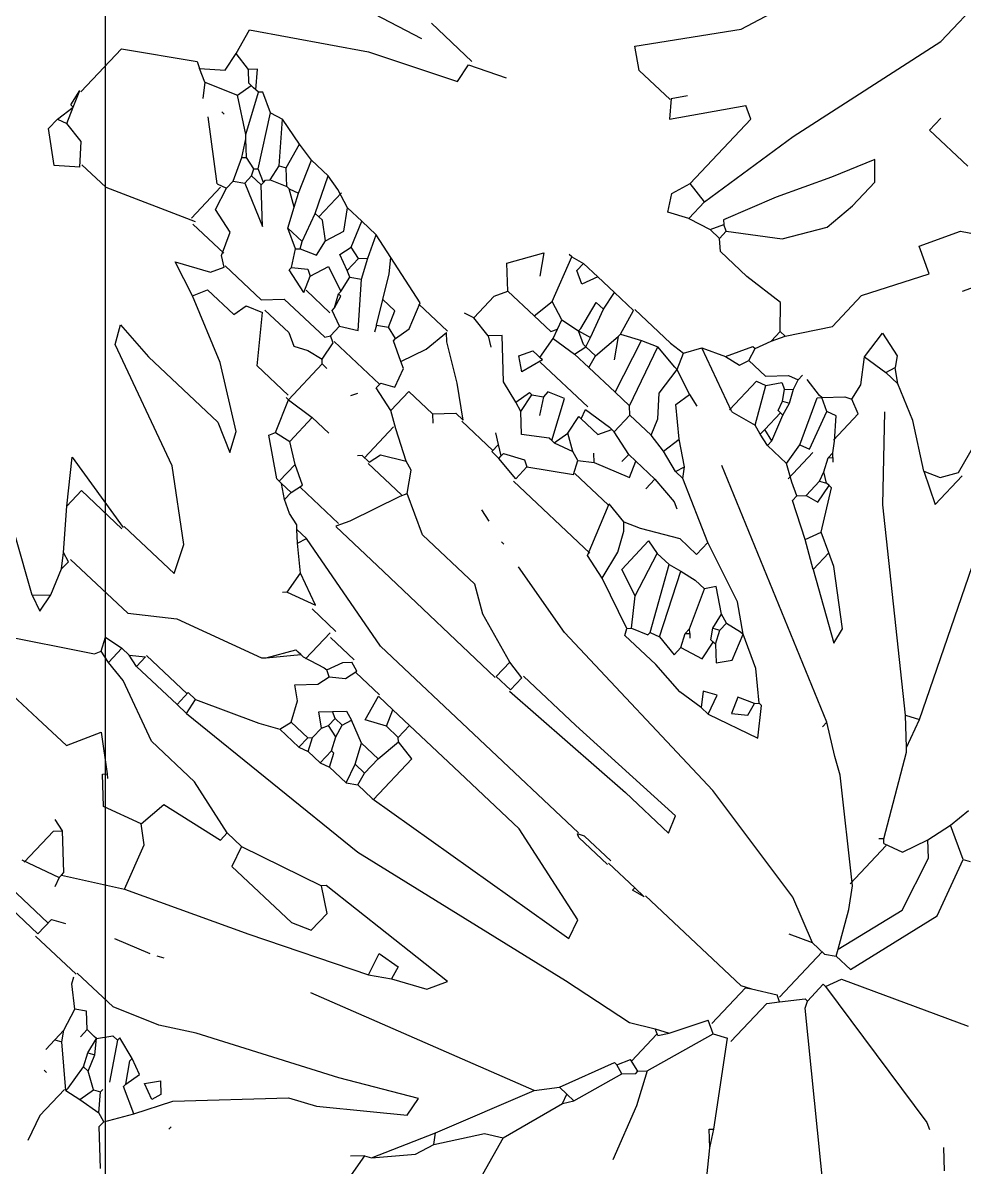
# Model space of a CAD drawing. Header units: metres. Extents: x 1769 to 3632, y 809 to 2652.
# Drawn here: x 2678.4463 to 2678.6803, y 1869.8751 to 1870.1595 of the extents above; entities that cross this region are included whole.
import ezdxf

# ---------------------------------------------------------------- set-up
doc = ezdxf.new("R2010")
doc.units = ezdxf.units.M
doc.header["$LTSCALE"] = 10
doc.linetypes.add('HIDDEN', pattern=[9.525, 6.35, -3.175])
doc.layers.add('A-PROJ+', color=1, linetype='HIDDEN')
doc.layers.add('L-PLNT', color=66, linetype='Continuous')

# ---------------------------------------------------------------- blocks, each defined once
blk = doc.blocks.new('GARRA DE LEON')
at = {"layer": 'L-PLNT', "color": 65, "linetype": 'Continuous'}
for p, q in [((1271.5088, 334.9306), (1271.5088, 335.0093)), ((1271.4549, 334.7153), (1271.5088, 334.9306)), ((1271.3141, 334.7691), (1271.3431, 334.854)), ((1271.575, 334.8395), (1271.575, 334.8602)), ((1271.6413, 334.8395), (1271.575, 334.8395)), ((1271.691, 334.7733), (1271.7821, 334.8313)), ((1271.2313, 334.6615), (1271.3141, 334.7691)), ((1271.5502, 334.765), (1271.5253, 334.7112)), ((1271.5698, 334.7443), (1271.5502, 334.765)), ((1271.6661, 334.7236), (1271.691, 334.7733)), ((1271.7614, 334.7526), (1271.7448, 334.7194)), ((1271.5698, 334.7029), (1271.5698, 334.7443)), ((1271.6992, 334.707), (1271.6661, 334.7236)), ((1271.4301, 334.5786), (1271.4549, 334.7153)), ((1271.5253, 334.7112), (1271.4922, 334.6449)), ((1271.6558, 334.6283), (1271.6992, 334.707)), ((1271.3265, 334.6242), (1271.3845, 334.7029)), ((1271.4011, 334.6946), (1271.3845, 334.7029)), ((1271.4011, 334.6946), (1271.3845, 334.7029)), ((1271.4011, 334.5828), (1271.4011, 334.6946)), ((1271.5647, 334.6615), (1271.5698, 334.7029)), ((1271.2561, 334.6428), (1271.2313, 334.6615)), ((1271.31, 334.6449), (1271.3224, 334.6615)), ((1271.5336, 334.6118), (1271.5647, 334.6615)), ((1271.31, 334.6428), (1271.2561, 334.6428)), ((1271.31, 334.6449), (1271.3265, 334.6242)), ((1271.4922, 334.6449), (1271.4632, 334.5786)), ((1271.898, 334.5497), (1271.8773, 334.6366)), ((1271.6558, 334.5745), (1271.6558, 334.6283)), ((1271.4756, 334.5704), (1271.5336, 334.6118)), ((1271.7117, 334.5745), (1271.7076, 334.6118)), ((1271.7076, 334.6118), (1271.7407, 334.6035)), ((1271.7407, 334.6035), (1271.749, 334.5911)), ((1271.7448, 334.5786), (1271.749, 334.5911)), ((1271.7655, 334.5786), (1271.749, 334.5911)), ((1272.0761, 334.2888), (1271.9394, 334.5911)), ((1271.3928, 334.5579), (1271.4011, 334.5828)), ((1271.4301, 334.5786), (1271.4011, 334.5828)), ((1271.4301, 334.5497), (1271.4301, 334.5786)), ((1271.4591, 334.5579), (1271.4674, 334.5745)), ((1271.4632, 334.5786), (1271.4674, 334.5745)), ((1271.4756, 334.5704), (1271.4674, 334.5745)), ((1271.6206, 334.5248), (1271.6558, 334.5745)), ((1271.7117, 334.5745), (1271.7448, 334.5786)), ((1271.7324, 334.5455), (1271.7117, 334.5745)), ((1271.7655, 334.5786), (1271.7448, 334.5786)), ((1271.8111, 334.5579), (1271.7655, 334.5786)), ((1271.4756, 334.5579), (1271.4756, 334.5704)), ((1271.4052, 334.5372), (1271.3928, 334.5579)), ((1271.4301, 334.5497), (1271.4052, 334.5372)), ((1271.4301, 334.5497), (1271.4591, 334.5579)), ((1271.4756, 334.5579), (1271.4591, 334.5579)), ((1271.488, 334.5466), (1271.4756, 334.5579)), ((1271.5336, 334.5466), (1271.488, 334.5466)), ((1271.5874, 334.5517), (1271.5336, 334.5466)), ((1271.6123, 334.5248), (1271.5874, 334.5517)), ((1271.7365, 334.5248), (1271.7324, 334.5455)), ((1271.8649, 334.5207), (1271.8111, 334.5579)), ((1271.8856, 334.529), (1271.898, 334.5497)), ((1271.9042, 334.5), (1271.9042, 334.5497)), ((1271.8566, 334.4544), (1271.778, 334.5414)), ((1271.0946, 334.5), (1271.1402, 334.5207)), ((1271.6123, 334.5082), (1271.6206, 334.5248)), ((1271.6123, 334.5082), (1271.6123, 334.5248)), ((1271.6206, 334.5248), (1271.6123, 334.5248)), ((1271.7076, 334.5), (1271.7282, 334.5207)), ((1271.7282, 334.5207), (1271.7365, 334.5248)), ((1271.7552, 334.5165), (1271.7365, 334.5248)), ((1271.7552, 334.471), (1271.7552, 334.5165)), ((1271.8649, 334.5207), (1271.8856, 334.529)), ((1271.8649, 334.5207), (1271.9042, 334.5)), ((1271.0946, 334.5062), (1271.0242, 334.5062)), ((1271.604, 334.4875), (1271.6123, 334.5082)), ((1271.6703, 334.4958), (1271.6703, 334.5041)), ((1271.7034, 334.5), (1271.6786, 334.5041)), ((1271.0988, 334.4751), (1271.0946, 334.5)), ((1271.5833, 334.4544), (1271.5999, 334.4875)), ((1271.5999, 334.4875), (1271.604, 334.4875)), ((1271.6082, 334.471), (1271.604, 334.4875)), ((1271.6371, 334.471), (1271.6578, 334.4917)), ((1271.6578, 334.4917), (1271.6703, 334.4958)), ((1271.6744, 334.4834), (1271.6703, 334.4958)), ((1271.7034, 334.4958), (1271.7076, 334.5)), ((1271.7076, 334.5), (1271.7034, 334.5)), ((1271.7282, 334.4378), (1271.7034, 334.4958)), ((1271.7241, 334.4917), (1271.7076, 334.5)), ((1271.7365, 334.4958), (1271.7241, 334.4917)), ((1271.7407, 334.442), (1271.7241, 334.4917)), ((1271.7572, 334.471), (1271.7365, 334.4958)), ((1270.8793, 334.442), (1271.0284, 334.4834)), ((1270.9911, 334.4254), (1271.0988, 334.4751)), ((1271.6454, 334.4627), (1271.6578, 334.4793)), ((1271.6578, 334.4793), (1271.6661, 334.4751)), ((1271.6661, 334.4751), (1271.6744, 334.4834)), ((1271.6744, 334.4627), (1271.6661, 334.4751)), ((1271.6827, 334.4668), (1271.6744, 334.4834)), ((1271.604, 334.4586), (1271.6082, 334.471)), ((1271.6082, 334.471), (1271.6371, 334.471)), ((1271.633, 334.4586), (1271.6454, 334.4627)), ((1271.6703, 334.4171), (1271.6454, 334.4627)), ((1271.6744, 334.4627), (1271.6827, 334.4668)), ((1271.6786, 334.4503), (1271.6744, 334.4627)), ((1271.6868, 334.4503), (1271.6827, 334.4668)), ((1271.7655, 334.4586), (1271.7572, 334.471)), ((1271.5543, 334.442), (1271.5833, 334.4544)), ((1271.5833, 334.4544), (1271.604, 334.4586)), ((1271.633, 334.4089), (1271.633, 334.4586)), ((1271.6827, 334.4503), (1271.6786, 334.4503)), ((1271.6827, 334.4213), (1271.6827, 334.4503)), ((1271.6868, 334.4503), (1271.6827, 334.4503)), ((1271.6992, 334.4171), (1271.6868, 334.4503)), ((1271.7655, 334.4503), (1271.7655, 334.4586)), ((1271.7696, 334.4544), (1271.7655, 334.4586)), ((1271.7655, 334.4503), (1271.7696, 334.4544)), ((1271.7738, 334.4337), (1271.7655, 334.4503)), ((1271.7696, 334.4544), (1271.7738, 334.4503)), ((1272.0595, 334.2805), (1271.8566, 334.4544)), ((1271.5419, 334.4213), (1271.5543, 334.442)), ((1271.6371, 334.4089), (1271.5543, 334.442)), ((1271.7282, 334.4378), (1271.7407, 334.442)), ((1271.7324, 334.4089), (1271.7282, 334.4378)), ((1271.7469, 334.3964), (1271.7469, 334.442)), ((1271.778, 334.4213), (1271.7738, 334.4337)), ((1271.7862, 334.4254), (1271.7738, 334.4337)), ((1270.8627, 334.3426), (1270.9911, 334.4254)), ((1271.3555, 334.413), (1271.3721, 334.4171)), ((1271.397, 334.4171), (1271.3721, 334.4171)), ((1271.3721, 334.4047), (1271.3721, 334.4171)), ((1271.397, 334.4171), (1271.3887, 334.3964)), ((1271.4259, 334.4171), (1271.397, 334.4171)), ((1271.4301, 334.3923), (1271.4259, 334.4171)), ((1271.4591, 334.4171), (1271.4259, 334.4171)), ((1271.4591, 334.4192), (1271.5212, 334.4192)), ((1271.4674, 334.384), (1271.4591, 334.4171)), ((1271.5212, 334.4192), (1271.5419, 334.4213)), ((1271.5502, 334.4006), (1271.5419, 334.4213)), ((1271.6371, 334.4089), (1271.6703, 334.4171)), ((1271.6827, 334.413), (1271.6703, 334.4171)), ((1271.6992, 334.4171), (1271.6827, 334.4213)), ((1271.6827, 334.4171), (1271.6827, 334.4213)), ((1271.6827, 334.413), (1271.6827, 334.4171)), ((1271.6992, 334.4089), (1271.6992, 334.4171)), ((1271.778, 334.4213), (1271.7862, 334.4254)), ((1271.778, 334.3964), (1271.778, 334.4213)), ((1271.7904, 334.4254), (1271.7862, 334.4254)), ((1271.7945, 334.4254), (1271.7904, 334.4254)), ((1271.7945, 334.4006), (1271.7904, 334.4254)), ((1271.8235, 334.3757), (1271.7945, 334.4254)), ((1271.3555, 334.413), (1271.3514, 334.413)), ((1271.3763, 334.355), (1271.3555, 334.413)), ((1271.3887, 334.3964), (1271.3721, 334.4047)), ((1271.4922, 334.3964), (1271.5129, 334.4047)), ((1271.5378, 334.326), (1271.5129, 334.4047)), ((1271.546, 334.4006), (1271.5129, 334.4047)), ((1271.6992, 334.4089), (1271.6827, 334.413)), ((1271.7324, 334.4089), (1271.6992, 334.4089)), ((1271.7531, 334.3964), (1271.7324, 334.4089)), ((1271.3017, 334.3509), (1271.3265, 334.3923)), ((1271.3265, 334.3923), (1271.3431, 334.3674)), ((1271.4259, 334.355), (1271.4177, 334.3923)), ((1271.4177, 334.3923), (1271.4301, 334.3923)), ((1271.4425, 334.355), (1271.4301, 334.3923)), ((1271.4674, 334.384), (1271.4922, 334.3964)), ((1271.5129, 334.326), (1271.4922, 334.3964)), ((1271.5502, 334.4006), (1271.546, 334.4006)), ((1271.5543, 334.3633), (1271.5502, 334.4006)), ((1271.5833, 334.3882), (1271.5502, 334.4006)), ((1271.5792, 334.3674), (1271.5833, 334.3882)), ((1271.5833, 334.3882), (1271.5999, 334.384)), ((1271.7696, 334.3882), (1271.7531, 334.3964)), ((1271.7696, 334.3882), (1271.778, 334.3964)), ((1271.7696, 334.3799), (1271.7696, 334.3882)), ((1271.778, 334.3964), (1271.7945, 334.4006)), ((1271.4632, 334.3426), (1271.4674, 334.3799)), ((1271.4674, 334.3799), (1271.4674, 334.384)), ((1271.4674, 334.3799), (1271.4839, 334.355)), ((1271.8152, 334.355), (1271.7696, 334.3799)), ((1271.8152, 334.355), (1271.8235, 334.3757)), ((1271.8484, 334.3633), (1271.8235, 334.3757)), ((1271.575, 334.3385), (1271.5543, 334.3633)), ((1271.6123, 334.3385), (1271.5792, 334.3674)), ((1271.8649, 334.355), (1271.8484, 334.3633)), ((1271.8484, 334.3343), (1271.8484, 334.3633)), ((1271.3265, 334.326), (1271.3017, 334.3509)), ((1271.3721, 334.326), (1271.3763, 334.355)), ((1271.4011, 334.3467), (1271.3763, 334.355)), ((1271.4011, 334.3467), (1271.4259, 334.3509)), ((1271.4052, 334.3343), (1271.4011, 334.3467)), ((1271.4259, 334.3509), (1271.4425, 334.355)), ((1271.4259, 334.3509), (1271.4259, 334.355)), ((1271.4425, 334.3426), (1271.4259, 334.3509)), ((1271.4466, 334.3426), (1271.4425, 334.355)), ((1271.9933, 334.2059), (1271.6744, 334.3509)), ((1271.8484, 334.3343), (1271.8152, 334.355)), ((1271.927, 334.3053), (1271.8649, 334.355)), ((1270.871, 334.3095), (1270.8627, 334.3426)), ((1271.4011, 334.326), (1271.4052, 334.3343)), ((1271.4094, 334.3219), (1271.4052, 334.3343)), ((1271.4425, 334.326), (1271.4466, 334.3426)), ((1271.4466, 334.3426), (1271.4425, 334.3426)), ((1271.4632, 334.3426), (1271.4466, 334.3426)), ((1271.4674, 334.326), (1271.4632, 334.3426)), ((1271.5833, 334.3177), (1271.575, 334.3385)), ((1271.6082, 334.3136), (1271.6123, 334.3385)), ((1271.6413, 334.3177), (1271.6123, 334.3385)), ((1271.8484, 334.3343), (1271.9312, 334.2846)), ((1271.3183, 334.3095), (1271.3265, 334.326)), ((1271.3721, 334.326), (1271.3265, 334.326)), ((1271.3721, 334.326), (1271.4011, 334.326)), ((1271.4094, 334.3219), (1271.4425, 334.326)), ((1271.4135, 334.2929), (1271.4094, 334.3219)), ((1271.4674, 334.326), (1271.4425, 334.326)), ((1271.5129, 334.326), (1271.4674, 334.326)), ((1271.5378, 334.326), (1271.5129, 334.326)), ((1271.546, 334.3177), (1271.5378, 334.326)), ((1271.546, 334.2888), (1271.546, 334.3177)), ((1271.5833, 334.3177), (1271.546, 334.3177)), ((1271.6082, 334.3136), (1271.5833, 334.3177)), ((1271.6371, 334.3053), (1271.6413, 334.3177)), ((1271.6496, 334.3053), (1271.6413, 334.3177)), ((1270.8752, 334.2846), (1270.871, 334.3095)), ((1270.8959, 334.3053), (1270.871, 334.3095)), ((1270.9041, 334.3136), (1270.8959, 334.3053)), ((1270.9083, 334.2929), (1270.8959, 334.3053)), ((1270.9207, 334.2929), (1270.9041, 334.3136)), ((1271.3183, 334.2722), (1271.3183, 334.3095)), ((1271.6371, 334.3053), (1271.6082, 334.3136)), ((1271.6496, 334.3053), (1271.6371, 334.3053)), ((1271.7282, 334.2681), (1271.6496, 334.3053)), ((1271.9312, 334.2846), (1271.927, 334.3053)), ((1270.9083, 334.2722), (1270.9124, 334.2929)), ((1270.9124, 334.2929), (1270.9083, 334.2929)), ((1270.9166, 334.2929), (1270.9124, 334.2929)), ((1270.9207, 334.2929), (1270.9166, 334.2929)), ((1270.9249, 334.2929), (1270.9207, 334.2929)), ((1270.929, 334.297), (1270.9249, 334.2929)), ((1270.9497, 334.2432), (1270.9249, 334.2929)), ((1270.9538, 334.2846), (1270.929, 334.297)), ((1270.9538, 334.2846), (1270.9704, 334.2888)), ((1271.0077, 334.2432), (1270.9704, 334.2888)), ((1271.0077, 334.2805), (1270.9704, 334.2888)), ((1271.3928, 334.2763), (1271.4011, 334.2929)), ((1271.4011, 334.2929), (1271.4094, 334.2929)), ((1271.4177, 334.2929), (1271.4094, 334.2639)), ((1271.4135, 334.2929), (1271.4094, 334.2929)), ((1271.4177, 334.2929), (1271.4135, 334.2929)), ((1271.5005, 334.2888), (1271.4177, 334.2888)), ((1271.5005, 334.2846), (1271.5378, 334.2888)), ((1271.5336, 334.2722), (1271.5419, 334.2888)), ((1271.5419, 334.2888), (1271.5378, 334.2888)), ((1271.546, 334.2888), (1271.5419, 334.2888)), ((1271.5792, 334.2805), (1271.546, 334.2888)), ((1272.0595, 334.2805), (1272.0761, 334.2888)), ((1272.0885, 334.2515), (1272.0761, 334.2888)), ((1270.8503, 334.2639), (1270.8752, 334.2846)), ((1270.8669, 334.2556), (1270.9083, 334.2722)), ((1270.9497, 334.2432), (1270.9083, 334.2722)), ((1270.9911, 334.2225), (1270.9538, 334.2846)), ((1271.0159, 334.2474), (1271.0077, 334.2805)), ((1271.0325, 334.2763), (1271.0077, 334.2805)), ((1271.0491, 334.2349), (1271.0325, 334.2763)), ((1271.0615, 334.2763), (1271.0325, 334.2763)), ((1271.0822, 334.2308), (1271.0615, 334.2763)), ((1271.0822, 334.2722), (1271.0615, 334.2763)), ((1271.1071, 334.2639), (1271.0822, 334.2722)), ((1271.0884, 334.2308), (1271.0884, 334.2722)), ((1271.3183, 334.2722), (1271.3059, 334.2681)), ((1271.3473, 334.2681), (1271.3183, 334.2722)), ((1271.3597, 334.2805), (1271.3473, 334.2681)), ((1271.4011, 334.2391), (1271.3597, 334.2805)), ((1271.4094, 334.2639), (1271.3928, 334.2763)), ((1271.4715, 334.2763), (1271.4508, 334.2681)), ((1271.4963, 334.2266), (1271.4715, 334.2763)), ((1271.5046, 334.2722), (1271.5005, 334.2846)), ((1271.5046, 334.2474), (1271.5005, 334.2722)), ((1271.5005, 334.2722), (1271.5046, 334.2722)), ((1271.5046, 334.2722), (1271.5336, 334.2722)), ((1271.5792, 334.2805), (1271.5792, 334.2681)), ((1271.5916, 334.2805), (1271.5792, 334.2805)), ((1271.5999, 334.2598), (1271.5916, 334.2805)), ((1271.6247, 334.2805), (1271.5916, 334.2805)), ((1271.6247, 334.2805), (1271.6247, 334.2639)), ((1271.6247, 334.2805), (1271.662, 334.2763)), ((1271.662, 334.2763), (1271.6703, 334.2722)), ((1272.0885, 334.2515), (1272.0595, 334.2805)), ((1270.7613, 334.2142), (1270.842, 334.2681)), ((1270.842, 334.2681), (1270.8503, 334.2639)), ((1270.8669, 334.2556), (1270.8503, 334.2639)), ((1271.1236, 334.2391), (1271.1071, 334.2639)), ((1271.1319, 334.2639), (1271.1071, 334.2639)), ((1271.1443, 334.2308), (1271.1319, 334.2639)), ((1271.1568, 334.2639), (1271.1319, 334.2639)), ((1271.1692, 334.2349), (1271.1568, 334.2639)), ((1271.1899, 334.2556), (1271.1568, 334.2639)), ((1271.3473, 334.2681), (1271.3597, 334.2598)), ((1271.4384, 334.2515), (1271.4508, 334.2598)), ((1271.4508, 334.2681), (1271.4508, 334.2598)), ((1271.4508, 334.2598), (1271.4632, 334.2391)), ((1271.5543, 334.2432), (1271.5999, 334.2598)), ((1271.8069, 334.2391), (1271.7282, 334.2681)), ((1271.7282, 334.2474), (1271.7282, 334.2681)), ((1270.8669, 334.2556), (1270.8793, 334.2391)), ((1270.9124, 334.2432), (1270.9083, 334.2432)), ((1270.9538, 334.2391), (1270.9497, 334.2432)), ((1271.0077, 334.2432), (1271.0159, 334.2474)), ((1271.0118, 334.2225), (1271.0077, 334.2432)), ((1271.0325, 334.2308), (1271.0159, 334.2474)), ((1271.2561, 334.2391), (1271.1899, 334.2556)), ((1271.2023, 334.2391), (1271.1899, 334.2556)), ((1271.4301, 334.2308), (1271.4342, 334.2515)), ((1271.4342, 334.2515), (1271.4384, 334.2515)), ((1271.4425, 334.2266), (1271.4384, 334.2515)), ((1271.5005, 334.2266), (1271.5046, 334.2474)), ((1271.5253, 334.2349), (1271.5046, 334.2474)), ((1271.5378, 334.2308), (1271.5543, 334.2432)), ((1271.5543, 334.2432), (1271.546, 334.2515)), ((1271.6537, 334.2225), (1271.6992, 334.2474)), ((1271.6992, 334.2474), (1271.7282, 334.2474)), ((1272.0927, 334.2474), (1272.0885, 334.2515)), ((1272.1465, 334.148), (1272.0927, 334.2474)), ((1272.1962, 334.2184), (1272.2003, 334.2474)), ((1270.9663, 334.2184), (1270.9538, 334.2391)), ((1270.9704, 334.2225), (1270.9538, 334.2391)), ((1271.0118, 334.2225), (1271.0325, 334.2308)), ((1271.0367, 334.2308), (1271.0325, 334.2308)), ((1271.0367, 334.2308), (1271.0491, 334.2349)), ((1271.0574, 334.2184), (1271.0367, 334.2308)), ((1271.0574, 334.2184), (1271.0491, 334.2349)), ((1271.0946, 334.1935), (1271.0822, 334.2308)), ((1271.0946, 334.2308), (1271.0822, 334.2308)), ((1271.1153, 334.2142), (1271.0946, 334.2308)), ((1271.1153, 334.2142), (1271.1236, 334.2391)), ((1271.1402, 334.2142), (1271.1443, 334.2308)), ((1271.1609, 334.2266), (1271.1443, 334.2308)), ((1271.1609, 334.2266), (1271.1692, 334.2349)), ((1271.1816, 334.2101), (1271.1692, 334.2349)), ((1271.2189, 334.2101), (1271.2023, 334.2391)), ((1271.2686, 334.2059), (1271.2561, 334.2391)), ((1271.3059, 334.237), (1271.2561, 334.237)), ((1271.3017, 334.2018), (1271.3059, 334.2349)), ((1271.3141, 334.2266), (1271.3059, 334.2349)), ((1271.4301, 334.2308), (1271.4011, 334.2391)), ((1271.4425, 334.2266), (1271.4301, 334.2308)), ((1271.5005, 334.2266), (1271.5253, 334.2349)), ((1271.5378, 334.2308), (1271.5253, 334.2349)), ((1271.546, 334.2142), (1271.5378, 334.2308)), ((1271.7738, 334.2349), (1271.7655, 334.2225)), ((1271.8028, 334.2142), (1271.7738, 334.2349)), ((1271.8401, 334.2142), (1271.8069, 334.2391)), ((1270.7613, 334.1397), (1270.7613, 334.2142)), ((1270.9663, 334.1728), (1270.9, 334.2266)), ((1270.9663, 334.2184), (1270.9704, 334.2225)), ((1270.9787, 334.1894), (1270.9663, 334.2184)), ((1270.987, 334.2184), (1270.9704, 334.2225)), ((1270.987, 334.2184), (1270.9911, 334.2225)), ((1270.9911, 334.2101), (1270.987, 334.2184)), ((1271.0077, 334.2142), (1270.9911, 334.2225)), ((1271.0077, 334.2184), (1271.0118, 334.2225)), ((1271.0077, 334.2142), (1271.0077, 334.2184)), ((1271.0077, 334.2101), (1271.0077, 334.2142)), ((1271.0698, 334.1935), (1271.0574, 334.2184)), ((1271.1195, 334.1935), (1271.1153, 334.2142)), ((1271.1609, 334.2059), (1271.1402, 334.2142)), ((1271.1609, 334.2059), (1271.1609, 334.2266)), ((1271.3597, 334.1977), (1271.3141, 334.2266)), ((1271.4632, 334.2059), (1271.4425, 334.2266)), ((1271.4922, 334.2266), (1271.4632, 334.2059)), ((1271.4963, 334.2266), (1271.4922, 334.2266)), ((1271.5005, 334.2266), (1271.4963, 334.2266)), ((1271.4963, 334.1811), (1271.546, 334.2142)), ((1271.546, 334.2163), (1271.604, 334.2163)), ((1271.6288, 334.1521), (1271.604, 334.2184)), ((1271.633, 334.2142), (1271.604, 334.2184)), ((1271.633, 334.2142), (1271.6537, 334.2225)), ((1271.6413, 334.2059), (1271.633, 334.2142)), ((1271.6723, 334.1687), (1271.6723, 334.2184)), ((1271.6723, 334.2184), (1271.691, 334.2142)), ((1271.7076, 334.1562), (1271.691, 334.2142)), ((1271.7117, 334.2142), (1271.691, 334.2142)), ((1271.7117, 334.2142), (1271.7282, 334.2184)), ((1271.7531, 334.1355), (1271.7117, 334.2142)), ((1271.7282, 334.2184), (1271.749, 334.2225)), ((1271.7655, 334.1397), (1271.7282, 334.2184)), ((1271.749, 334.2225), (1271.7655, 334.2225)), ((1271.7862, 334.1728), (1271.7655, 334.2225)), ((1271.8069, 334.1935), (1271.8028, 334.2142)), ((1271.8152, 334.2101), (1271.8028, 334.2142)), ((1271.8152, 334.2101), (1271.8359, 334.2142)), ((1271.8359, 334.2142), (1271.8401, 334.2142)), ((1271.8815, 334.1935), (1271.8401, 334.2142)), ((1271.8525, 334.1811), (1271.8401, 334.2142)), ((1272.1879, 334.1852), (1272.1962, 334.2184)), ((1272.2376, 334.1977), (1272.1962, 334.2184)), ((1270.9911, 334.1977), (1270.9911, 334.2101)), ((1271.0077, 334.2101), (1270.9911, 334.2101)), ((1271.0449, 334.1728), (1271.0077, 334.2101)), ((1271.1692, 334.2018), (1271.1609, 334.2059)), ((1271.1692, 334.2018), (1271.1816, 334.2101)), ((1271.1733, 334.1811), (1271.1692, 334.2018)), ((1271.223, 334.1604), (1271.1816, 334.2101)), ((1271.2354, 334.1811), (1271.2189, 334.2101)), ((1271.2396, 334.2101), (1271.2189, 334.2101)), ((1271.2479, 334.1894), (1271.2396, 334.2101)), ((1271.2644, 334.1852), (1271.2686, 334.2059)), ((1271.2893, 334.1687), (1271.3017, 334.2018)), ((1271.6537, 334.1811), (1271.6413, 334.2059)), ((1271.8152, 334.1977), (1271.8152, 334.2101)), ((1272.0305, 334.1811), (1271.9933, 334.2059)), ((1271.9933, 334.2059), (1271.9933, 334.1977)), ((1272.2376, 334.1977), (1272.2459, 334.2018)), ((1270.9787, 334.1894), (1270.9911, 334.1977)), ((1270.9787, 334.1769), (1270.9787, 334.1894)), ((1270.9911, 334.1977), (1271.0449, 334.1728)), ((1271.0946, 334.1811), (1271.0698, 334.1935)), ((1271.0946, 334.1935), (1271.0698, 334.1935)), ((1271.0988, 334.1852), (1271.0946, 334.1935)), ((1271.0946, 334.1811), (1271.0988, 334.1852)), ((1271.0988, 334.1852), (1271.1195, 334.1935)), ((1271.1319, 334.1687), (1271.1402, 334.1935)), ((1271.1402, 334.1935), (1271.1733, 334.1811)), ((1271.2354, 334.1811), (1271.2479, 334.1894)), ((1271.2644, 334.1852), (1271.2479, 334.1894)), ((1271.2644, 334.1811), (1271.2644, 334.1852)), ((1271.397, 334.1687), (1271.3597, 334.1977)), ((1271.4508, 334.1769), (1271.4384, 334.1852)), ((1271.4632, 334.1728), (1271.488, 334.1852)), ((1271.488, 334.1852), (1271.4963, 334.1811)), ((1271.8069, 334.1935), (1271.8152, 334.1977)), ((1271.8152, 334.1811), (1271.8069, 334.1935)), ((1271.8235, 334.1811), (1271.8152, 334.1977)), ((1271.9146, 334.1645), (1271.8815, 334.1935)), ((1272.1755, 334.1521), (1272.1879, 334.1852)), ((1272.2045, 334.1687), (1272.1879, 334.1852)), ((1272.2625, 334.1231), (1272.2376, 334.1977)), ((1270.9663, 334.1728), (1270.9787, 334.1769)), ((1270.9725, 334.119), (1270.9725, 334.1728)), ((1270.987, 334.148), (1270.9787, 334.1769)), ((1271.1071, 334.1604), (1271.0946, 334.1811)), ((1271.1071, 334.1604), (1271.1236, 334.1728)), ((1271.1236, 334.1728), (1271.1319, 334.1687)), ((1271.1733, 334.1769), (1271.1733, 334.1811)), ((1271.1774, 334.1769), (1271.1733, 334.1769)), ((1271.1816, 334.1604), (1271.1733, 334.1769)), ((1271.1816, 334.1604), (1271.1774, 334.1769)), ((1271.2354, 334.1811), (1271.2396, 334.1728)), ((1271.2893, 334.1687), (1271.2644, 334.1811)), ((1271.4508, 334.1645), (1271.4508, 334.1769)), ((1271.4632, 334.1687), (1271.4508, 334.1769)), ((1271.4632, 334.1687), (1271.4632, 334.1728)), ((1271.4963, 334.1604), (1271.4963, 334.1811)), ((1271.662, 334.1438), (1271.6537, 334.1811)), ((1271.7862, 334.1645), (1271.7862, 334.1728)), ((1271.7904, 334.1687), (1271.7862, 334.1728)), ((1271.8194, 334.1811), (1271.8152, 334.1811)), ((1271.8235, 334.1562), (1271.8194, 334.1811)), ((1271.8235, 334.1811), (1271.8194, 334.1811)), ((1271.8235, 334.1811), (1271.8401, 334.1645)), ((1271.8401, 334.1645), (1271.8525, 334.1811)), ((1272.0513, 334.1687), (1272.0305, 334.1811)), ((1272.0513, 334.1687), (1272.0305, 334.1811)), ((1271.1071, 334.1562), (1271.1071, 334.1604)), ((1271.1402, 334.148), (1271.1071, 334.1562)), ((1271.1402, 334.148), (1271.1319, 334.1687)), ((1271.1816, 334.1562), (1271.1816, 334.1604)), ((1271.2023, 334.148), (1271.1816, 334.1562)), ((1271.2023, 334.148), (1271.223, 334.1604)), ((1271.2976, 334.1645), (1271.2893, 334.1687)), ((1271.3059, 334.1397), (1271.2976, 334.1645)), ((1271.3638, 334.148), (1271.3845, 334.1687)), ((1271.3845, 334.1687), (1271.397, 334.1687)), ((1271.4508, 334.1666), (1271.397, 334.1666)), ((1271.4632, 334.1645), (1271.4508, 334.1645)), ((1271.4632, 334.1645), (1271.4632, 334.1687)), ((1271.4963, 334.1604), (1271.4632, 334.1645)), ((1271.6288, 334.1562), (1271.4963, 334.1562)), ((1271.7076, 334.1562), (1271.6723, 334.1687)), ((1271.7324, 334.1231), (1271.7076, 334.1562)), ((1271.7862, 334.1645), (1271.7904, 334.1687)), ((1271.7945, 334.148), (1271.7862, 334.1645)), ((1271.7904, 334.1687), (1271.7945, 334.1645)), ((1271.7945, 334.148), (1271.8235, 334.1562)), ((1271.9105, 334.1604), (1271.8898, 334.1521)), ((1271.9105, 334.1604), (1271.9146, 334.1645)), ((1271.9146, 334.1438), (1271.9105, 334.1604)), ((1271.9187, 334.1645), (1271.9146, 334.1645)), ((1271.9436, 334.1314), (1271.9187, 334.1645)), ((1272.1589, 334.0776), (1272.0513, 334.1687)), ((1272.2252, 334.0983), (1272.2045, 334.1687)), ((1271.0201, 334.1397), (1270.987, 334.148)), ((1271.1402, 334.1521), (1271.1816, 334.1521)), ((1271.2023, 334.1314), (1271.2023, 334.148)), ((1271.3224, 334.1148), (1271.3224, 334.148)), ((1271.3224, 334.148), (1271.3638, 334.148)), ((1271.3638, 334.148), (1271.3721, 334.1397)), ((1271.662, 334.1438), (1271.6288, 334.1521)), ((1271.7282, 334.119), (1271.662, 334.1438)), ((1271.7945, 334.1355), (1271.7945, 334.148)), ((1271.8898, 334.1521), (1271.898, 334.1314)), ((1271.898, 334.1314), (1271.9146, 334.1438)), ((1272.1465, 334.148), (1272.1423, 334.1438)), ((1272.1507, 334.1438), (1272.1465, 334.148)), ((1272.1507, 334.1438), (1272.1755, 334.1521)), ((1272.1548, 334.0776), (1272.1548, 334.1438)), ((1270.7675, 334.119), (1270.7592, 334.1397)), ((1270.7633, 334.119), (1270.7592, 334.1397)), ((1271.0325, 334.1107), (1271.0201, 334.1397)), ((1271.1982, 334.1252), (1271.2023, 334.1314)), ((1271.2106, 334.1273), (1271.2023, 334.1314)), ((1271.2106, 334.1293), (1271.2893, 334.1293)), ((1271.2147, 334.1024), (1271.2106, 334.1273)), ((1271.2893, 334.1314), (1271.3059, 334.1397)), ((1271.2893, 334.1231), (1271.2893, 334.1314)), ((1271.7324, 334.1231), (1271.7531, 334.1314)), ((1271.7531, 334.1355), (1271.7655, 334.1397)), ((1271.7531, 334.1314), (1271.7531, 334.1355)), ((1271.7655, 334.1397), (1271.7945, 334.1355)), ((1271.869, 334.1355), (1271.8525, 334.1273)), ((1271.8525, 334.1273), (1271.8649, 334.1107)), ((1271.8773, 334.1107), (1271.869, 334.1355)), ((1271.8773, 334.1107), (1271.9436, 334.1314)), ((1270.7633, 334.0941), (1270.7675, 334.119)), ((1270.7675, 334.119), (1270.7633, 334.119)), ((1270.7758, 334.0983), (1270.7675, 334.119)), ((1270.8669, 334.0734), (1270.9787, 334.119)), ((1271.0325, 334.1148), (1270.9787, 334.1148)), ((1271.1071, 334.1045), (1271.1278, 334.1252)), ((1271.1278, 334.1252), (1271.1982, 334.1252)), ((1271.3224, 334.1148), (1271.2893, 334.1231)), ((1271.3431, 334.1024), (1271.3224, 334.1148)), ((1271.7282, 334.119), (1271.7324, 334.1231)), ((1271.7324, 334.1107), (1271.7282, 334.119)), ((1272.2293, 333.9989), (1272.2625, 334.1231)), ((1270.7633, 334.0941), (1270.7758, 334.0983)), ((1270.8047, 334.0941), (1270.7758, 334.0983)), ((1271.0449, 334.1024), (1271.0325, 334.1107)), ((1271.0367, 334.0858), (1271.0449, 334.1024)), ((1271.0449, 334.1045), (1271.1071, 334.1045)), ((1271.1195, 334.0983), (1271.1609, 334.0983)), ((1271.1609, 334.0983), (1271.1774, 334.09)), ((1271.1774, 334.09), (1271.194, 334.0983)), ((1271.194, 334.0983), (1271.2147, 334.1024)), ((1271.2189, 334.0983), (1271.2147, 334.1024)), ((1271.2189, 334.0361), (1271.2189, 334.0983)), ((1271.2189, 334.0983), (1271.2272, 334.0983)), ((1271.2727, 334.0941), (1271.2769, 334.1024)), ((1271.339, 334.0486), (1271.339, 334.1024)), ((1271.3804, 334.0817), (1271.3431, 334.1024)), ((1271.5088, 334.0983), (1271.4922, 334.1024)), ((1271.7862, 334.1107), (1271.7324, 334.1107)), ((1271.8318, 334.1066), (1271.7862, 334.1107)), ((1271.8649, 334.1107), (1271.8318, 334.1066)), ((1271.8773, 334.1107), (1271.8649, 334.1107)), ((1272.2003, 334.0072), (1272.2252, 334.0983)), ((1270.7633, 334.0776), (1270.7633, 334.0941)), ((1270.8255, 334.0693), (1270.8047, 334.0941)), ((1270.9953, 334.0651), (1271.0367, 334.0858)), ((1271.0946, 334.0672), (1271.0988, 334.0858)), ((1271.0988, 334.0858), (1271.1195, 334.0941)), ((1271.1609, 334.0403), (1271.1195, 334.0941)), ((1271.5419, 334.09), (1271.5378, 334.09)), ((1270.8006, 334.0486), (1270.7633, 334.0776)), ((1270.8255, 334.0693), (1270.8006, 334.0486)), ((1270.8255, 334.0734), (1270.8669, 334.0734)), ((1271.3514, 334.0651), (1271.3804, 334.0817)), ((1271.3928, 334.0776), (1271.3804, 334.0817)), ((1271.4094, 334.0527), (1271.3928, 334.0776)), ((1271.6744, 334.061), (1271.575, 334.0817)), ((1272.1755, 334.0527), (1272.1589, 334.0776)), ((1271.0408, 334.0486), (1270.9953, 334.0651)), ((1271.0408, 334.0486), (1271.0491, 334.0672)), ((1271.0491, 334.0672), (1271.0946, 334.0672)), ((1271.3473, 334.0486), (1271.3514, 334.0651)), ((1271.9477, 334.0444), (1271.6744, 334.061)), ((1271.1236, 334.0113), (1271.0408, 334.0486)), ((1271.2147, 334.0403), (1271.1609, 334.0403)), ((1271.2189, 334.0361), (1271.2561, 334.0403)), ((1271.2561, 333.9989), (1271.2561, 334.0403)), ((1271.2561, 334.0403), (1271.2851, 334.0403)), ((1271.3348, 334.0486), (1271.3307, 334.0444)), ((1271.3473, 334.0486), (1271.3348, 334.0486)), ((1271.4052, 334.0465), (1271.3473, 334.0465)), ((1271.3804, 333.9782), (1271.4052, 334.0444)), ((1271.4052, 334.0444), (1271.4094, 334.0527)), ((1271.4591, 334.0279), (1271.4094, 334.0527)), ((1272.1134, 334.0154), (1271.9477, 334.0444)), ((1272.2003, 334.0072), (1272.1755, 334.0527)), ((1272.2293, 333.9823), (1272.3867, 334.0486)), ((1271.2189, 334.0361), (1271.2147, 334.0361)), ((1271.2354, 333.9947), (1271.2189, 334.0361)), ((1271.5502, 334.0279), (1271.4591, 334.0279)), ((1271.5833, 334.0072), (1271.5502, 334.0279)), ((1271.1982, 333.9616), (1271.1236, 334.0113)), ((1272.1713, 333.9906), (1272.1134, 334.0154)), ((1271.2354, 333.9947), (1271.2561, 333.9989)), ((1271.281, 333.9823), (1271.2561, 333.9989)), ((1271.6496, 333.9865), (1271.5833, 334.0072)), ((1272.1921, 333.9906), (1272.2045, 333.9989)), ((1272.2045, 333.9989), (1272.2003, 334.0072)), ((1272.2045, 333.9989), (1272.2293, 333.9989)), ((1271.2313, 333.9865), (1271.2354, 333.9947)), ((1271.2769, 333.9533), (1271.2313, 333.9865)), ((1271.281, 333.9533), (1271.281, 333.9823)), ((1271.3059, 333.9699), (1271.281, 333.9823)), ((1271.6744, 333.9823), (1271.6496, 333.9865)), ((1271.6496, 333.9616), (1271.6496, 333.9865)), ((1271.7655, 333.9854), (1271.6744, 333.9854)), ((1271.6744, 333.9616), (1271.6744, 333.9823)), ((1271.9353, 333.9885), (1271.7655, 333.9854)), ((1271.9436, 333.9668), (1271.9353, 333.9885)), ((1272.1713, 333.9906), (1272.1423, 333.9782)), ((1272.1921, 333.9906), (1272.1713, 333.9906)), ((1272.1879, 333.9119), (1272.1879, 333.9906)), ((1272.2211, 333.9616), (1272.2293, 333.9823)), ((1271.3017, 333.9533), (1271.3059, 333.9699)), ((1271.3721, 333.9616), (1271.3804, 333.9782)), ((1271.0118, 333.9368), (1270.9994, 333.9595)), ((1270.9994, 333.9595), (1271.0532, 333.9544)), ((1271.0532, 333.9544), (1271.1733, 333.9544)), ((1271.1733, 333.9544), (1271.2106, 333.9368)), ((1271.2106, 333.9368), (1271.1982, 333.9616)), ((1271.281, 333.9533), (1271.2769, 333.9533)), ((1271.2851, 333.9533), (1271.281, 333.9533)), ((1271.3017, 333.9409), (1271.2851, 333.9533)), ((1271.3017, 333.9533), (1271.2851, 333.9533)), ((1271.3017, 333.9409), (1271.3017, 333.9533)), ((1271.3721, 333.9657), (1271.3059, 333.9657)), ((1271.4549, 333.9606), (1271.3721, 333.9606)), ((1271.6496, 333.9595), (1271.4549, 333.9606)), ((1271.6744, 333.9616), (1271.6496, 333.9616)), ((1271.6744, 333.9595), (1271.869, 333.9668)), ((1271.869, 333.9668), (1271.9436, 333.9668)), ((1272.2169, 333.9326), (1272.2169, 333.9616)), ((1272.2169, 333.9616), (1272.2211, 333.9616)), ((1272.2211, 333.9616), (1272.4322, 333.9243)), ((1271.3183, 333.9326), (1271.3017, 333.9409)), ((1271.1692, 333.8746), (1271.0118, 333.9368)), ((1271.3348, 333.9285), (1271.3183, 333.9326)), ((1271.3348, 333.9285), (1271.3183, 333.9326)), ((1271.339, 333.9243), (1271.3348, 333.9285)), ((1271.3514, 333.9119), (1271.339, 333.9243)), ((1271.3555, 333.9243), (1271.339, 333.9243)), ((1271.3514, 333.9119), (1271.3555, 333.9243)), ((1271.517, 333.8891), (1271.3555, 333.9243)), ((1272.1921, 333.9078), (1272.2128, 333.9326)), ((1272.2128, 333.9326), (1272.2169, 333.9326)), ((1272.2211, 333.9243), (1272.2169, 333.9326)), ((1272.4115, 333.7587), (1272.2211, 333.9243)), ((1272.4322, 333.9243), (1272.4405, 333.9202)), ((1271.3804, 333.8871), (1271.3514, 333.9119)), ((1272.1548, 333.8953), (1272.1838, 333.9119)), ((1272.1921, 333.9078), (1272.1838, 333.9119)), ((1272.4902, 333.8953), (1272.4695, 333.9161)), ((1272.1423, 333.8891), (1272.1548, 333.8953)), ((1272.1486, 333.8912), (1272.1548, 333.8953)), ((1272.1817, 333.8953), (1272.1921, 333.9078)), ((1272.1817, 333.8291), (1272.1817, 333.8953)), ((1271.4218, 333.8705), (1271.3804, 333.8871)), ((1271.3845, 333.8581), (1271.3804, 333.8871)), ((1271.8608, 333.8891), (1271.517, 333.8891)), ((1271.869, 333.8912), (1271.8608, 333.8871)), ((1271.8649, 333.885), (1271.8608, 333.8871)), ((1271.9146, 333.885), (1271.8649, 333.885)), ((1271.9146, 333.8912), (1271.869, 333.8912)), ((1271.9601, 333.8871), (1271.9146, 333.8871)), ((1271.9767, 333.8871), (1271.9601, 333.8871)), ((1271.9767, 333.8871), (1271.9601, 333.8829)), ((1271.9601, 333.8829), (1271.9601, 333.8871)), ((1271.9767, 333.8891), (1272.1423, 333.8891)), ((1272.1486, 333.8291), (1272.1486, 333.8912)), ((1271.2479, 333.8125), (1271.1692, 333.8746)), ((1271.3845, 333.8581), (1271.4218, 333.8705)), ((1271.3845, 333.8581), (1271.3804, 333.8539)), ((1271.4632, 333.8643), (1271.4218, 333.8643)), ((1271.4591, 333.8125), (1271.4591, 333.8581)), ((1271.5046, 333.8539), (1271.4632, 333.8539)), ((1271.488, 333.8208), (1271.4963, 333.8415)), ((1271.4963, 333.8415), (1271.5046, 333.8498)), ((1271.517, 333.8457), (1271.5046, 333.8498)), ((1271.5129, 333.8291), (1271.517, 333.8457)), ((1271.5584, 333.8436), (1271.517, 333.8436)), ((1271.5667, 333.8084), (1271.5584, 333.8415)), ((1271.5833, 333.8415), (1271.5584, 333.8415)), ((1271.5916, 333.8208), (1271.5833, 333.8415)), ((1271.6123, 333.8415), (1271.5833, 333.8415)), ((1271.6992, 333.8415), (1271.6123, 333.8415)), ((1271.6123, 333.8208), (1271.6123, 333.8415)), ((1271.8028, 333.8415), (1271.6992, 333.8415)), ((1271.9353, 333.8084), (1271.8028, 333.8415)), ((1271.4963, 333.8167), (1271.5129, 333.8291)), ((1272.1175, 333.7835), (1272.1423, 333.8291)), ((1272.1589, 333.8208), (1272.1423, 333.8291)), ((1272.1589, 333.8208), (1272.1755, 333.8291)), ((1272.2417, 333.7338), (1272.1755, 333.8291)), ((1271.2644, 333.7773), (1271.2479, 333.8125)), ((1271.4218, 333.7794), (1271.4508, 333.8125)), ((1271.4218, 333.7794), (1271.4425, 333.8125)), ((1271.4425, 333.8125), (1271.4466, 333.8125)), ((1271.4508, 333.8125), (1271.4466, 333.8125)), ((1271.4549, 333.8125), (1271.4508, 333.8125)), ((1271.4549, 333.8125), (1271.4839, 333.8208)), ((1271.4839, 333.8208), (1271.488, 333.8208)), ((1271.4963, 333.8167), (1271.488, 333.8208)), ((1271.4922, 333.8001), (1271.4963, 333.8167)), ((1271.5916, 333.8208), (1271.5667, 333.8084)), ((1271.6123, 333.8208), (1271.5916, 333.8208)), ((1271.6164, 333.8167), (1271.6123, 333.8208)), ((1271.6123, 333.7835), (1271.6164, 333.8167)), ((1271.6433, 333.8125), (1271.6164, 333.8167)), ((1271.6433, 333.7421), (1271.6433, 333.8125)), ((1271.9436, 333.7835), (1271.9353, 333.8084)), ((1272.1299, 333.7297), (1272.1589, 333.8208)), ((1271.0698, 333.796), (1271.1774, 333.7753)), ((1271.1071, 333.7463), (1271.0698, 333.796)), ((1271.4715, 333.7794), (1271.4922, 333.8001)), ((1271.5295, 333.7877), (1271.5419, 333.8001)), ((1271.5419, 333.8001), (1271.5543, 333.796)), ((1271.5502, 333.7835), (1271.5543, 333.796)), ((1271.5833, 333.7835), (1271.5543, 333.796)), ((1271.4177, 333.7753), (1271.4218, 333.7794)), ((1271.488, 333.767), (1271.4715, 333.7794)), ((1271.517, 333.7753), (1271.5295, 333.7877)), ((1271.5378, 333.7835), (1271.5295, 333.7877)), ((1271.5378, 333.7711), (1271.5378, 333.7835)), ((1271.5502, 333.7835), (1271.5378, 333.7835)), ((1271.5543, 333.767), (1271.5502, 333.7835)), ((1271.5957, 333.7587), (1271.5833, 333.7835)), ((1271.6123, 333.7835), (1271.5833, 333.7835)), ((1271.6123, 333.7587), (1271.6123, 333.7835)), ((1271.6413, 333.7421), (1271.9436, 333.7835)), ((1272.1009, 333.7753), (1272.1175, 333.7835)), ((1272.1092, 333.7711), (1272.1175, 333.7835)), ((1271.1071, 333.7732), (1271.1774, 333.7732)), ((1271.1071, 333.7463), (1271.1071, 333.7732)), ((1271.1774, 333.7773), (1271.2644, 333.7773)), ((1271.3059, 333.738), (1271.4177, 333.7753)), ((1271.5005, 333.7421), (1271.488, 333.767)), ((1271.5336, 333.7628), (1271.517, 333.7753)), ((1271.5336, 333.7628), (1271.5378, 333.7711)), ((1271.5543, 333.767), (1271.5378, 333.7711)), ((1271.5626, 333.7504), (1271.5543, 333.767)), ((1272.0719, 333.7587), (1272.1009, 333.7753)), ((1272.1092, 333.7711), (1272.1009, 333.7753)), ((1272.1072, 333.7256), (1272.1072, 333.7711)), ((1271.5336, 333.7463), (1271.5336, 333.7628)), ((1271.5626, 333.7297), (1271.5626, 333.7504)), ((1271.5667, 333.7504), (1271.5626, 333.7504)), ((1271.575, 333.7338), (1271.5667, 333.7504)), ((1271.604, 333.7338), (1271.5957, 333.7587)), ((1271.6123, 333.7587), (1271.5957, 333.7587)), ((1271.6164, 333.7421), (1271.6123, 333.7587)), ((1271.9767, 333.7421), (1272.0719, 333.7587)), ((1271.1443, 333.7007), (1271.1071, 333.7463)), ((1271.2561, 333.7007), (1271.3059, 333.738)), ((1271.4963, 333.7256), (1271.5005, 333.7421)), ((1271.5295, 333.7421), (1271.5005, 333.7421)), ((1271.5295, 333.7421), (1271.5336, 333.7463)), ((1271.5295, 333.7256), (1271.5295, 333.7421)), ((1271.5419, 333.7297), (1271.5336, 333.7463)), ((1271.604, 333.7338), (1271.6164, 333.7421)), ((1271.6413, 333.7421), (1271.6164, 333.7421)), ((1271.6744, 333.68), (1271.9767, 333.7421)), ((1271.4715, 333.7131), (1271.4963, 333.7256)), ((1271.5295, 333.7256), (1271.4963, 333.7256)), ((1271.5295, 333.7256), (1271.5419, 333.7297)), ((1271.5626, 333.7297), (1271.5419, 333.7297)), ((1271.5626, 333.7297), (1271.575, 333.7338)), ((1271.604, 333.7338), (1271.575, 333.7338)), ((1272.0968, 333.709), (1272.1051, 333.7256)), ((1272.1217, 333.7214), (1272.1051, 333.7256)), ((1272.1217, 333.7214), (1272.1299, 333.7297)), ((1272.1217, 333.7173), (1272.1217, 333.7214)), ((1272.1299, 333.7297), (1272.1507, 333.6883)), ((1272.2376, 333.7297), (1272.2417, 333.7338)), ((1272.2542, 333.7131), (1272.2376, 333.7297)), ((1272.2542, 333.7131), (1272.2417, 333.7338)), ((1271.1526, 333.6345), (1271.0201, 333.7131)), ((1271.3928, 333.68), (1271.4715, 333.7131)), ((1272.0637, 333.6386), (1272.0927, 333.709)), ((1272.0927, 333.709), (1272.0968, 333.709)), ((1272.1092, 333.7049), (1272.0968, 333.709)), ((1272.1092, 333.7049), (1272.1217, 333.7173)), ((1272.4074, 333.5144), (1272.2542, 333.7131)), ((1271.1568, 333.6841), (1271.1443, 333.7007)), ((1271.1568, 333.6966), (1271.1443, 333.7007)), ((1271.1568, 333.7007), (1271.2561, 333.7007)), ((1271.1568, 333.6841), (1271.1568, 333.6966)), ((1272.0885, 333.6386), (1272.1092, 333.7049)), ((1271.1692, 333.651), (1271.1568, 333.6841)), ((1271.3928, 333.68), (1271.3804, 333.68)), ((1271.3804, 333.6593), (1271.3804, 333.68)), ((1271.397, 333.6593), (1271.3928, 333.68)), ((1271.397, 333.6593), (1271.6744, 333.68)), ((1272.1507, 333.6883), (1272.1755, 333.6179)), ((1271.2934, 333.6634), (1271.31, 333.6759)), ((1271.31, 333.6779), (1271.3804, 333.6779)), ((1271.31, 333.6593), (1271.31, 333.6759)), ((1271.1526, 333.6345), (1271.1692, 333.651)), ((1271.1733, 333.6262), (1271.1692, 333.651)), ((1271.2561, 333.6593), (1271.281, 333.6634)), ((1271.2644, 333.6427), (1271.2561, 333.6593)), ((1271.281, 333.6386), (1271.281, 333.6634)), ((1271.2934, 333.6634), (1271.281, 333.6634)), ((1271.31, 333.6593), (1271.2934, 333.6634)), ((1271.3804, 333.6593), (1271.31, 333.6593)), ((1271.397, 333.6593), (1271.3804, 333.6593)), ((1271.2603, 333.6345), (1271.2644, 333.6427)), ((1271.281, 333.6386), (1271.2644, 333.6427)), ((1271.31, 333.6345), (1271.281, 333.6386)), ((1271.869, 333.6386), (1271.6744, 333.622)), ((1271.8566, 333.6137), (1271.869, 333.6386)), ((1272.043, 333.6137), (1272.0637, 333.6386)), ((1272.0761, 333.6386), (1272.0637, 333.6386)), ((1272.0803, 333.6262), (1272.0761, 333.6386)), ((1272.0885, 333.6386), (1272.0761, 333.6386)), ((1272.0803, 333.6262), (1272.0885, 333.6386)), ((1271.1153, 333.5433), (1271.2603, 333.6345)), ((1271.1526, 333.6345), (1271.1733, 333.6262)), ((1271.3887, 333.6034), (1271.31, 333.6345)), ((1271.6744, 333.622), (1271.6703, 333.6179)), ((1272.0554, 333.5433), (1272.0803, 333.6262)), ((1271.5626, 333.5848), (1271.6703, 333.6179)), ((1271.6992, 333.5972), (1271.6703, 333.6179)), ((1272.043, 333.6137), (1271.7531, 333.5102)), ((1271.7821, 333.6055), (1271.8111, 333.6096)), ((1271.8111, 333.6096), (1271.8152, 333.593)), ((1271.8152, 333.593), (1271.8566, 333.6137)), ((1271.9891, 333.4895), (1272.043, 333.6137)), ((1271.4632, 333.6034), (1271.3887, 333.6034)), ((1271.5378, 333.5848), (1271.4632, 333.6034)), ((1271.6992, 333.5682), (1271.6992, 333.5972)), ((1271.7904, 333.5765), (1271.7821, 333.6055)), ((1271.7904, 333.5765), (1271.8152, 333.593)), ((1271.5378, 333.5723), (1271.5378, 333.5848)), ((1271.5626, 333.5848), (1271.5378, 333.5848)), ((1271.5626, 333.5848), (1271.5709, 333.5578)), ((1271.3141, 333.5257), (1271.3348, 333.5682)), ((1271.3348, 333.5682), (1271.3763, 333.5351)), ((1271.4549, 333.5558), (1271.5378, 333.5723)), ((1271.6454, 333.5102), (1271.7904, 333.5765)), ((1271.6744, 333.5578), (1271.6992, 333.5682)), ((1271.4508, 333.5185), (1271.4549, 333.5558)), ((1271.5709, 333.5578), (1271.6744, 333.5578)), ((1271.3721, 333.5309), (1271.3763, 333.5351)), ((1271.3763, 333.5351), (1271.3804, 333.5309)), ((1272.0347, 333.5309), (1272.0554, 333.5433)), ((1272.0554, 333.5433), (1272.0844, 333.4274)), ((1271.1195, 333.5247), (1271.2727, 333.5257)), ((1271.2727, 333.5257), (1271.3141, 333.5257)), ((1271.4011, 333.5019), (1271.3721, 333.5309)), ((1271.9974, 333.4771), (1272.0347, 333.5309)), ((1271.4508, 333.5185), (1271.4011, 333.5019)), ((1271.4715, 333.5019), (1271.4508, 333.5185)), ((1271.4922, 333.444), (1271.6454, 333.5102)), ((1271.9436, 333.5061), (1271.8525, 333.4564)), ((1271.9477, 333.4812), (1271.9436, 333.5061)), ((1271.4922, 333.444), (1271.4715, 333.5019)), ((1271.9105, 333.4522), (1271.9477, 333.4812)), ((1271.9519, 333.4108), (1271.9891, 333.4895)), ((1271.9974, 333.4771), (1271.9891, 333.4895)), ((1271.9891, 333.4522), (1271.9974, 333.4771)), ((1271.3845, 333.444), (1271.368, 333.4481)), ((1271.8525, 333.4564), (1271.6827, 333.3736)), ((1271.8566, 333.4108), (1271.9105, 333.4522)), ((1271.9519, 333.4108), (1271.9891, 333.4522)), ((1271.3763, 333.4357), (1271.3845, 333.444)), ((1271.3763, 333.3818), (1271.3763, 333.4357)), ((1271.4218, 333.4067), (1271.3845, 333.444)), ((1271.4218, 333.4025), (1271.4922, 333.444)), ((1271.4218, 333.4025), (1271.4218, 333.4067)), ((1271.5253, 333.3901), (1271.5709, 333.4067)), ((1271.5792, 333.4108), (1271.5874, 333.415)), ((1271.8235, 333.3943), (1271.8566, 333.4108)), ((1271.9436, 333.4067), (1271.9312, 333.3943)), ((1271.9436, 333.4067), (1271.9519, 333.4108)), ((1271.9436, 333.4067), (1271.9477, 333.3777)), ((1271.3721, 333.3818), (1271.4218, 333.3984)), ((1271.4218, 333.3984), (1271.4218, 333.4025)), ((1271.4218, 333.3984), (1271.4259, 333.386)), ((1271.72, 333.2907), (1271.8235, 333.3943)), ((1271.4508, 333.3529), (1271.4674, 333.3611)), ((1271.6827, 333.3736), (1271.6413, 333.3487)), ((1271.4508, 333.3466), (1271.3638, 333.3466)), ((1271.4508, 333.328), (1271.4508, 333.3529)), ((1271.6413, 333.3487), (1271.5833, 333.3259)), ((1271.4508, 333.328), (1271.3804, 333.328)), ((1271.5212, 333.3239), (1271.4508, 333.3239)), ((1271.5833, 333.3259), (1271.5212, 333.3259)), ((1271.5253, 333.3114), (1271.5212, 333.3197)), ((1271.5502, 333.2907), (1271.5253, 333.3114)), ((1271.6454, 333.2949), (1271.6164, 333.3032)), ((1271.6164, 333.3032), (1271.6164, 333.299)), ((1271.5626, 333.299), (1271.5502, 333.2907)), ((1271.5584, 333.2617), (1271.5502, 333.2907)), ((1271.5792, 333.2825), (1271.5626, 333.299)), ((1271.5957, 333.2825), (1271.6082, 333.299)), ((1271.6082, 333.299), (1271.6164, 333.299)), ((1271.6164, 333.299), (1271.6454, 333.2535)), ((1271.6661, 333.2866), (1271.6454, 333.2949)), ((1271.6454, 333.2907), (1271.6454, 333.2949)), ((1271.662, 333.2659), (1271.6454, 333.2907)), ((1271.6786, 333.2825), (1271.691, 333.299)), ((1271.691, 333.299), (1271.7034, 333.2866)), ((1271.6951, 333.2452), (1271.72, 333.2907)), ((1271.5916, 333.2825), (1271.5792, 333.2825)), ((1271.5792, 333.2825), (1271.5792, 333.27)), ((1271.5957, 333.2825), (1271.5916, 333.2825)), ((1271.5999, 333.2617), (1271.5957, 333.2825)), ((1271.6082, 333.2659), (1271.5957, 333.2825)), ((1271.662, 333.2659), (1271.6661, 333.2866)), ((1271.6992, 333.2742), (1271.6786, 333.2825)), ((1271.7034, 333.2866), (1271.6992, 333.2742)), ((1271.5584, 333.2452), (1271.5584, 333.2617)), ((1271.5667, 333.2493), (1271.5584, 333.2617)), ((1271.5999, 333.2617), (1271.6082, 333.2659)), ((1271.6082, 333.2452), (1271.5999, 333.2617)), ((1271.6164, 333.2452), (1271.6082, 333.2659)), ((1271.662, 333.2617), (1271.662, 333.2659)), ((1271.6951, 333.2452), (1271.662, 333.2617)), ((1271.7407, 333.2617), (1271.7407, 333.2659)), ((1271.5584, 333.2452), (1271.5667, 333.2493)), ((1271.5584, 333.2452), (1271.5584, 333.2286)), ((1271.6123, 333.2079), (1271.5667, 333.2493)), ((1271.6123, 333.2121), (1271.6082, 333.2452)), ((1271.6164, 333.2452), (1271.6082, 333.2452)), ((1271.6371, 333.2328), (1271.6164, 333.2452)), ((1271.6744, 333.2121), (1271.6951, 333.2452)), ((1271.633, 333.2121), (1271.6371, 333.2328)), ((1271.6371, 333.2328), (1271.6454, 333.2369)), ((1271.6454, 333.2369), (1271.6454, 333.241)), ((1271.662, 333.2162), (1271.6454, 333.2369)), ((1271.633, 333.2121), (1271.662, 333.2162)), ((1271.6744, 333.2121), (1271.662, 333.2162)), ((1271.5792, 333.2079), (1271.575, 333.2079)), ((1271.6102, 333.2079), (1271.6102, 333.1624)), ((1271.6123, 333.2079), (1271.633, 333.2121)), ((1271.6123, 333.2079), (1271.6123, 333.2121)), ((1271.6744, 333.2038), (1271.6744, 333.2121)), ((1271.7117, 333.1665), (1271.6744, 333.2038)), ((1271.6102, 333.1624), (1271.6206, 333.1292))]:
    blk.add_line(p, q, dxfattribs=at)

msp = doc.modelspace()

# ---------------------------------------------------------------- linework, layer by layer
at = {"layer": 'A-PROJ+', "ltscale": 0.01}
msp.add_lwpolyline([(2680.1167, 1874.19084), (2678.4667, 1874.19084), (2678.4667, 1867.59082), (2680.1167, 1867.59082)], dxfattribs=at)

# ---------------------------------------------------------------- block references
at = {"layer": 'L-PLNT', "color": 173, "xscale": 0.1967723582811821, "yscale": 0.1967723582811821, "zscale": 0.1967723582811821, "rotation": 316.7206854993391}
msp.add_blockref('GARRA DE LEON', (2451.34382, 1993.69907), dxfattribs=at)

doc.saveas('drawing.dxf')
